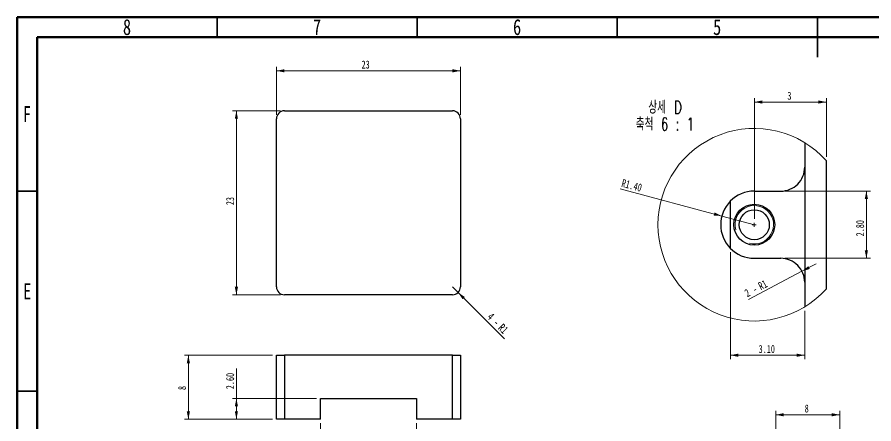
# Model space of a CAD drawing. Header units: millimetres. Extents: x 15 to 415, y 5 to 292.
# Drawn here: x 15 to 229.1, y 190.3 to 292 of the extents above; entities that cross this region are included whole.
import ezdxf

# ---------------------------------------------------------------- set-up
doc = ezdxf.new("R2010")
doc.units = ezdxf.units.MM
doc.styles.add('SLDTEXTSTYLE11', font='TXT', dxfattribs={"width": 0.65625, "bigfont": 'bigfont'})
doc.styles.add('SLDTEXTSTYLE12', font='TXT', dxfattribs={"width": 0.6875, "bigfont": 'bigfont'})
doc.styles.add('SLDTEXTSTYLE2', font='TXT', dxfattribs={"width": 0.75})
doc.styles.add('SLDTEXTSTYLE8', font='TXT', dxfattribs={"width": 0.666667})
doc.dimstyles.new('SLDDIMSTYLE0', dxfattribs={"dimtxt": 2, "dimasz": 2, "dimexe": 0, "dimexo": 0.0625, "dimgap": 0.5, "dimtad": 1, "dimlfac": 0.5, "dimrnd": 1e-09, "dimzin": 12, "dimdsep": 46, "dimtxsty": 'SLDTEXTSTYLE2', "dimsah": 1, "dimcen": 0.09, "dimadec": 0, "dimazin": 3, "dimtfac": 1, "dimtofl": 0, "dimtmove": 0, "dimatfit": 3, "dimfxl": 1, "dimfrac": 2, "dimtolj": 1, "dimtzin": 12, "dimarcsym": 0})
doc.dimstyles.new('SLDDIMSTYLE10', dxfattribs={"dimtxt": 2, "dimasz": 2, "dimexe": 0, "dimexo": 0.0625, "dimgap": 0.5, "dimtad": 1, "dimlfac": 0.166667, "dimrnd": 1e-09, "dimzin": 4, "dimdsep": 46, "dimtxsty": 'SLDTEXTSTYLE2', "dimsah": 1, "dimcen": 0.09, "dimadec": 0, "dimazin": 1, "dimtfac": 1, "dimtofl": 0, "dimtmove": 0, "dimatfit": 3, "dimfxl": 1, "dimfrac": 2, "dimtolj": 1, "dimtzin": 12, "dimarcsym": 0})
doc.dimstyles.new('SLDDIMSTYLE13', dxfattribs={"dimtxt": 2, "dimasz": 2, "dimexe": 0, "dimexo": 0.0625, "dimgap": 0.5, "dimtad": 1, "dimlfac": 0.166667, "dimrnd": 1e-09, "dimzin": 12, "dimdsep": 46, "dimtxsty": 'SLDTEXTSTYLE2', "dimsah": 1, "dimcen": 0.09, "dimadec": 0, "dimazin": 3, "dimtfac": 1, "dimtofl": 0, "dimtmove": 0, "dimatfit": 3, "dimfxl": 1, "dimfrac": 2, "dimtolj": 1, "dimtzin": 12, "dimarcsym": 0})
doc.dimstyles.new('SLDDIMSTYLE14', dxfattribs={"dimtxt": 2, "dimasz": 2, "dimexe": 0, "dimexo": 0.0625, "dimgap": 0.5, "dimtad": 1, "dimlfac": 0.166667, "dimrnd": 1e-09, "dimzin": 4, "dimdsep": 46, "dimtxsty": 'SLDTEXTSTYLE2', "dimsah": 1, "dimcen": 0, "dimadec": 0, "dimazin": 1, "dimtfac": 1, "dimtofl": 0, "dimtmove": 0, "dimatfit": 3, "dimfxl": 1, "dimfrac": 2, "dimtolj": 1, "dimtzin": 12, "dimarcsym": 0})
doc.dimstyles.new('SLDDIMSTYLE15', dxfattribs={"dimtxt": 2, "dimasz": 2, "dimexe": 0, "dimexo": 0.0625, "dimgap": 0.5, "dimtad": 1, "dimlfac": 0.166667, "dimrnd": 1e-09, "dimzin": 12, "dimdsep": 46, "dimtxsty": 'SLDTEXTSTYLE2', "dimsah": 1, "dimcen": 0, "dimadec": 0, "dimazin": 3, "dimtfac": 1, "dimtofl": 0, "dimtmove": 1, "dimatfit": 3, "dimfxl": 1, "dimfrac": 2, "dimtolj": 1, "dimtzin": 12, "dimarcsym": 0})
doc.dimstyles.new('SLDDIMSTYLE3', dxfattribs={"dimtxt": 2, "dimasz": 2, "dimexe": 0, "dimexo": 0.0625, "dimgap": 0.5, "dimtad": 1, "dimlfac": 0.5, "dimrnd": 1e-09, "dimzin": 4, "dimdsep": 46, "dimtxsty": 'SLDTEXTSTYLE2', "dimsah": 1, "dimcen": 0.09, "dimadec": 0, "dimazin": 1, "dimtfac": 1, "dimtofl": 0, "dimtmove": 0, "dimatfit": 3, "dimfxl": 1, "dimfrac": 2, "dimtolj": 1, "dimtzin": 12, "dimarcsym": 0})
doc.dimstyles.new('SLDDIMSTYLE4', dxfattribs={"dimtxt": 2, "dimasz": 2, "dimexe": 0, "dimexo": 0.0625, "dimgap": 0.5, "dimtad": 1, "dimlfac": 0.5, "dimrnd": 1e-09, "dimzin": 12, "dimdsep": 46, "dimtxsty": 'SLDTEXTSTYLE2', "dimsah": 1, "dimcen": 0, "dimadec": 0, "dimazin": 3, "dimtfac": 1, "dimtofl": 0, "dimtmove": 0, "dimatfit": 3, "dimfxl": 1, "dimfrac": 2, "dimtolj": 1, "dimtzin": 12, "dimarcsym": 0})

# ---------------------------------------------------------------- blocks, each defined once
blk = doc.blocks.new('_D_8')
at = {"color": 7, "linetype": 'Continuous', "lineweight": 18}
for p, q in [((78.8, 207.46), (56.8, 207.46)), ((57.8, 207.46), (57.8, 191.46)), ((78.8, 191.46), (56.8, 191.46))]:
    blk.add_line(p, q, dxfattribs=at)
for points in [[(57.8, 207.46), (57.4, 205.46), (58.2, 205.46)], [(57.8, 191.46), (58.2, 193.46), (57.4, 193.46)]]:
    blk.add_solid(points, dxfattribs=at)
at = {"color": 7, "linetype": 'Continuous', "lineweight": 18, "insert": (55.22, 198.78), "char_height": 2, "attachment_point": 1, "rotation": 90, "style": 'SLDTEXTSTYLE2'}
blk.add_mtext('8', dxfattribs=at)
blk = doc.blocks.new('_D_9')
at = {"color": 7, "linetype": 'Continuous', "lineweight": 18}
for p, q in [((69.8, 196.66), (69.8, 204.15)), ((89.8, 196.66), (68.8, 196.66)), ((69.8, 196.66), (69.8, 191.46)), ((78.8, 191.46), (68.8, 191.46))]:
    blk.add_line(p, q, dxfattribs=at)
for points in [[(69.8, 196.66), (69.4, 194.66), (70.2, 194.66)], [(69.8, 191.46), (70.2, 193.46), (69.4, 193.46)]]:
    blk.add_solid(points, dxfattribs=at)
at = {"color": 7, "linetype": 'Continuous', "lineweight": 18, "insert": (67.22, 198.98), "char_height": 2, "attachment_point": 1, "rotation": 90, "style": 'SLDTEXTSTYLE2'}
blk.add_mtext('2.60', dxfattribs=at)
blk = doc.blocks.new('_D_10')
at = {"color": 7, "linetype": 'Continuous', "lineweight": 18}
for p, q in [((90.8, 190.46), (90.8, 180.46)), ((114.8, 190.46), (114.8, 180.46)), ((90.8, 181.46), (114.8, 181.46))]:
    blk.add_line(p, q, dxfattribs=at)
for points in [[(90.8, 181.46), (92.8, 181.06), (92.8, 181.86)], [(114.8, 181.46), (112.8, 181.86), (112.8, 181.06)]]:
    blk.add_solid(points, dxfattribs=at)
at = {"color": 7, "linetype": 'Continuous', "lineweight": 18, "insert": (101.01, 184.04), "char_height": 2, "attachment_point": 1, "style": 'SLDTEXTSTYLE2'}
blk.add_mtext('12', dxfattribs=at)
blk = doc.blocks.new('_D_11')
at = {"color": 7, "linetype": 'Continuous', "lineweight": 18}
for p, q in [((80.8, 268.58), (68.8, 268.58)), ((69.8, 268.58), (69.8, 222.58)), ((80.8, 222.58), (68.8, 222.58))]:
    blk.add_line(p, q, dxfattribs=at)
for points in [[(69.8, 268.58), (69.4, 266.58), (70.2, 266.58)], [(69.8, 222.58), (70.2, 224.58), (69.4, 224.58)]]:
    blk.add_solid(points, dxfattribs=at)
at = {"color": 7, "linetype": 'Continuous', "lineweight": 18, "insert": (67.22, 244.99), "char_height": 2, "attachment_point": 1, "rotation": 90, "style": 'SLDTEXTSTYLE2'}
blk.add_mtext('23', dxfattribs=at)
blk = doc.blocks.new('_D_12')
at = {"color": 7, "linetype": 'Continuous', "lineweight": 18}
for p, q in [((79.8, 267.58), (79.8, 279.58)), ((79.8, 278.58), (125.8, 278.58)), ((125.8, 267.58), (125.8, 279.58))]:
    blk.add_line(p, q, dxfattribs=at)
for points in [[(79.8, 278.58), (81.8, 278.18), (81.8, 278.98)], [(125.8, 278.58), (123.8, 278.98), (123.8, 278.18)]]:
    blk.add_solid(points, dxfattribs=at)
at = {"color": 7, "linetype": 'Continuous', "lineweight": 18, "insert": (101.08, 281.15), "char_height": 2, "attachment_point": 1, "style": 'SLDTEXTSTYLE2'}
blk.add_mtext('23', dxfattribs=at)
blk = doc.blocks.new('_D_13')
at = {"color": 7, "linetype": 'Continuous', "lineweight": 18}
for q in [(123.8, 224.58), (136.84, 211.54)]:
    blk.add_line((125.22, 223.16), q, dxfattribs=at)
blk.add_solid([(125.22, 223.16), (126.35, 221.46), (126.91, 222.03)], dxfattribs=at)
at = {"color": 7, "linetype": 'Continuous', "lineweight": 18, "char_height": 2, "attachment_point": 1, "rotation": 315}
for s, insert, style in [('4 -', (133.75, 218.26), 'SLDTEXTSTYLE8'), ('R1', (136.47, 215.54), 'SLDTEXTSTYLE2')]:
    blk.add_mtext(s, dxfattribs=dict(at, insert=insert, style=style))
blk = doc.blocks.new('_D_28')
at = {"color": 7, "linetype": 'Continuous', "lineweight": 18}
for p, q in [((204.58, 159.59), (204.58, 193.59)), ((220.58, 159.59), (220.58, 193.59)), ((204.58, 192.59), (220.58, 192.59))]:
    blk.add_line(p, q, dxfattribs=at)
for points in [[(204.58, 192.59), (206.58, 192.19), (206.58, 192.99)], [(220.58, 192.59), (218.58, 192.99), (218.58, 192.19)]]:
    blk.add_solid(points, dxfattribs=at)
at = {"color": 7, "linetype": 'Continuous', "lineweight": 18, "insert": (211.84, 195.17), "char_height": 2, "attachment_point": 1, "style": 'SLDTEXTSTYLE2'}
blk.add_mtext('8', dxfattribs=at)
blk = doc.blocks.new('_D_53')
at = {"color": 7, "linetype": 'Continuous', "lineweight": 18}
for q in [(165.74, 249.08), (199.25, 240.1)]:
    blk.add_line((191.13, 242.28), q, dxfattribs=at)
blk.add_solid([(191.13, 242.28), (189.3, 243.18), (189.1, 242.41)], dxfattribs=at)
at = {"color": 7, "linetype": 'Continuous', "lineweight": 18, "insert": (166.41, 251.57), "char_height": 2, "attachment_point": 1, "rotation": 345, "style": 'SLDTEXTSTYLE2'}
blk.add_mtext('R1.40', dxfattribs=at)
blk = doc.blocks.new('_D_54')
at = {"color": 7, "linetype": 'Continuous', "lineweight": 18}
for p, q in [((193.25, 233.22), (193.25, 206.47)), ((211.85, 218.58), (211.85, 206.47)), ((193.25, 207.47), (211.85, 207.47))]:
    blk.add_line(p, q, dxfattribs=at)
for points in [[(193.25, 207.47), (195.25, 207.07), (195.25, 207.87)], [(211.85, 207.47), (209.85, 207.87), (209.85, 207.07)]]:
    blk.add_solid(points, dxfattribs=at)
at = {"color": 7, "linetype": 'Continuous', "lineweight": 18, "insert": (200.32, 210.04), "char_height": 2, "attachment_point": 1, "style": 'SLDTEXTSTYLE2'}
blk.add_mtext('3.10', dxfattribs=at)
blk = doc.blocks.new('_D_55')
at = {"color": 7, "linetype": 'Continuous', "lineweight": 18}
for p, q in [((199.25, 241.6), (199.25, 271.78)), ((199.25, 270.78), (217.25, 270.78)), ((217.25, 257.09), (217.25, 271.78))]:
    blk.add_line(p, q, dxfattribs=at)
for points in [[(199.25, 270.78), (201.25, 270.38), (201.25, 271.18)], [(217.25, 270.78), (215.25, 271.18), (215.25, 270.38)]]:
    blk.add_solid(points, dxfattribs=at)
at = {"color": 7, "linetype": 'Continuous', "lineweight": 18, "insert": (207.51, 273.36), "char_height": 2, "attachment_point": 1, "style": 'SLDTEXTSTYLE2'}
blk.add_mtext('3', dxfattribs=at)
blk = doc.blocks.new('_D_56')
at = {"color": 7, "linetype": 'Continuous', "lineweight": 18}
for p, q in [((206.85, 248.5), (228.25, 248.5)), ((227.25, 248.5), (227.25, 231.7)), ((206.85, 231.7), (228.25, 231.7))]:
    blk.add_line(p, q, dxfattribs=at)
for points in [[(227.25, 248.5), (226.85, 246.5), (227.65, 246.5)], [(227.25, 231.7), (227.65, 233.7), (226.85, 233.7)]]:
    blk.add_solid(points, dxfattribs=at)
at = {"color": 7, "linetype": 'Continuous', "lineweight": 18, "insert": (224.67, 237.19), "char_height": 2, "attachment_point": 1, "rotation": 90, "style": 'SLDTEXTSTYLE2'}
blk.add_mtext('2.80', dxfattribs=at)
blk = doc.blocks.new('_D_57')
at = {"color": 7, "linetype": 'Continuous', "lineweight": 18}
for q in [(214.7, 230.34), (197.75, 221.42)]:
    blk.add_line((211.16, 228.48), q, dxfattribs=at)
blk.add_solid([(211.16, 228.48), (213.12, 229.05), (212.75, 229.76)], dxfattribs=at)
at = {"color": 7, "linetype": 'Continuous', "lineweight": 18, "char_height": 2, "attachment_point": 1, "rotation": 27.5563}
for s, insert, style in [('R1', (199.97, 225.48), 'SLDTEXTSTYLE2'), ('2 -', (196.56, 223.7), 'SLDTEXTSTYLE8')]:
    blk.add_mtext(s, dxfattribs=dict(at, insert=insert, style=style))
blk = doc.blocks.new('SW_NOTE_6')
at = {"color": 0, "linetype": 'Continuous', "lineweight": 0, "char_height": 3.2, "attachment_point": 2}
for s, insert, style in [('상세 D', (5.55, 4.13), 'SLDTEXTSTYLE12'), ('축척 6 : 1', (5.5, -0.07), 'SLDTEXTSTYLE11')]:
    blk.add_mtext(s, dxfattribs=dict(at, insert=insert, style=style))
blk = doc.blocks.new('SW_CENTERMARKSYMBOL_7')
at = {"color": 0, "linetype": 'Continuous', "lineweight": 0}
for q in [(-0.5, 0), (0, 0.5), (0, -0.5), (0.5, 0)]:
    blk.add_line((0, 0), q, dxfattribs=at)

msp = doc.modelspace()

# ---------------------------------------------------------------- linework, layer by layer
at = {"color": 7, "linetype": 'Continuous', "lineweight": 70}
for p, q in [((15, 5), (15, 292)), ((15, 292), (415, 292)), ((20, 10), (20, 287)), ((20, 287), (410, 287))]:
    msp.add_line(p, q, dxfattribs=at)
at = {"color": 7, "linetype": 'Continuous', "lineweight": 35}
for p, q in [((65, 287), (65, 292)), ((115, 287), (115, 292)), ((165, 287), (165, 292)), ((215, 292), (215, 282)), ((215, 287), (215, 292)), ((20, 248.5), (15, 248.5)), ((20, 198.5), (15, 198.5))]:
    msp.add_line(p, q, dxfattribs=at)
at = {"color": 7, "linetype": 'Continuous', "lineweight": 25}
for p, q in [((81.801, 268.576), (123.801, 268.576)), ((79.801, 224.576), (79.801, 266.576)), ((125.801, 266.576), (125.801, 224.576)), ((211.845, 260.618), (211.845, 219.584)), ((217.245, 224.111), (217.245, 256.092)), ((199.245, 248.501), (205.845, 248.501)), ((193.245, 245.98), (193.245, 234.223)), ((199.245, 231.701), (205.845, 231.701)), ((123.801, 222.576), (81.801, 222.576)), ((79.801, 207.459), (81.801, 207.459)), ((79.801, 191.459), (79.801, 207.459)), ((81.801, 207.459), (81.801, 191.459)), ((123.801, 207.459), (81.801, 207.459)), ((123.801, 207.459), (125.801, 207.459)), ((123.801, 191.459), (123.801, 207.459)), ((125.801, 207.459), (125.801, 191.459)), ((90.801, 196.659), (114.801, 196.659)), ((90.801, 191.459), (90.801, 196.659)), ((114.801, 196.659), (114.801, 191.459)), ((81.801, 191.459), (79.801, 191.459)), ((90.801, 191.459), (81.801, 191.459)), ((123.801, 191.459), (114.801, 191.459)), ((125.801, 191.459), (123.801, 191.459))]:
    msp.add_line(p, q, dxfattribs=at)
for radius in [5.1, 3.75]:
    msp.add_circle((199.245, 240.101), radius, dxfattribs=at)
for centre, radius, start, end in [((81.801, 266.576), 2, 90, 180), ((123.801, 266.576), 2, 0, 90), ((205.845, 254.501), 6, 269.99998, 0.00007), ((199.245, 240.101), 8.4, 89.99997, 135.58469), ((199.245, 240.101), 8.4, 135.58471, 224.41529), ((199.245, 240.101), 8.4, 224.41531, 270.00003), ((205.845, 225.701), 6, 359.99993, 90.00002), ((81.801, 224.576), 2, 180, 270), ((123.801, 224.576), 2, 270, 0)]:
    msp.add_arc(centre, radius, start, end, dxfattribs=at)
at = {"color": 7, "linetype": 'Continuous', "lineweight": 18}
for radius, start, end in [(24.077, 41.61733, 318.38267), (4.8, 254.99844, 194.99963)]:
    msp.add_arc((199.245, 240.101), radius, start, end, dxfattribs=at)

# ---------------------------------------------------------------- block references
at = {"color": 7, "linetype": 'Continuous', "lineweight": 0}
for name, p in [('SW_NOTE_6', (171.376, 266.934)), ('SW_CENTERMARKSYMBOL_7', (199.245, 240.101))]:
    msp.add_blockref(name, p, dxfattribs=at)

# ---------------------------------------------------------------- texts
at = {"color": 7, "linetype": 'Continuous', "lineweight": 0, "char_height": 3.969, "attachment_point": 2, "style": 'SLDTEXTSTYLE2'}
for s, insert in [('8', (42.46, 291.504)), ('7', (89.96, 291.504)), ('6', (139.96, 291.504)), ('5', (189.96, 291.504)), ('F', (17.458, 269.754)), ('E', (17.508, 225.446))]:
    msp.add_mtext(s, dxfattribs=dict(at, insert=insert))

# ---------------------------------------------------------------- dimensions: what is measured, and where the dimension line sits
at = {"color": 7, "linetype": 'Continuous', "lineweight": 18}
for base, p1, p2, dimstyle, picture, middle in [((125.801, 278.576), (79.801, 266.576), (125.801, 266.576), 'SLDDIMSTYLE0', '_D_12', (102.556, 278.576)), ((217.245, 270.778), (199.245, 240.601), (217.245, 256.092), 'SLDDIMSTYLE13', '_D_55', (208.247, 270.778)), ((211.845, 207.466), (193.245, 234.223), (211.845, 219.584), 'SLDDIMSTYLE10', '_D_54', (202.909, 207.466)), ((220.577, 192.591), (204.577, 158.591), (220.577, 158.591), 'SLDDIMSTYLE0', '_D_28', (212.577, 192.591)), ((114.801, 181.459), (90.801, 191.459), (114.801, 191.459), 'SLDDIMSTYLE0', '_D_10', (102.485, 181.459))]:
    dim = msp.add_linear_dim(base=base, p1=p1, p2=p2, dimstyle=dimstyle, dxfattribs=at)
    dim.commit()
    dim.dimension.update_dxf_attribs({"geometry": picture, "text_midpoint": middle, "dimtype": 160})
for base, p1, p2, dimstyle, picture, middle in [((69.801, 222.576), (81.801, 268.576), (81.801, 222.576), 'SLDDIMSTYLE0', '_D_11', (69.801, 246.464)), ((227.245, 231.701), (205.845, 248.501), (205.845, 231.701), 'SLDDIMSTYLE10', '_D_56', (227.245, 239.772)), ((57.801, 191.459), (79.801, 207.459), (79.801, 191.459), 'SLDDIMSTYLE0', '_D_8', (57.801, 199.519)), ((69.801, 191.459), (90.801, 196.659), (79.801, 191.459), 'SLDDIMSTYLE3', '_D_9', (69.801, 201.563))]:
    dim = msp.add_linear_dim(base=base, p1=p1, p2=p2, angle=90, dimstyle=dimstyle, dxfattribs=at)
    dim.commit()
    dim.dimension.update_dxf_attribs({"geometry": picture, "text_midpoint": middle, "dimtype": 160})
dim = msp.add_radius_dim(center=(199.245, 240.101), mpoint=(191.132, 242.276), dimstyle='SLDDIMSTYLE14', dxfattribs=at)
dim.commit()
dim.dimension.update_dxf_attribs({"geometry": '_D_53', "text_midpoint": (168.982, 248.21), "dimtype": 164})
for center, mpoint, text, dimstyle, picture, middle in [((205.845, 225.701), (211.165, 228.477), '2 - <>', 'SLDDIMSTYLE15', '_D_57', (200.623, 222.976)), ((123.801, 224.576), (125.215, 223.161), '4 - <>', 'SLDDIMSTYLE4', '_D_13', (134.446, 213.93))]:
    dim = msp.add_radius_dim(center=center, mpoint=mpoint, text=text, dimstyle=dimstyle, dxfattribs=at)
    dim.commit()
    dim.dimension.update_dxf_attribs({"geometry": picture, "text_midpoint": middle, "dimtype": 164})

doc.saveas('drawing.dxf')
